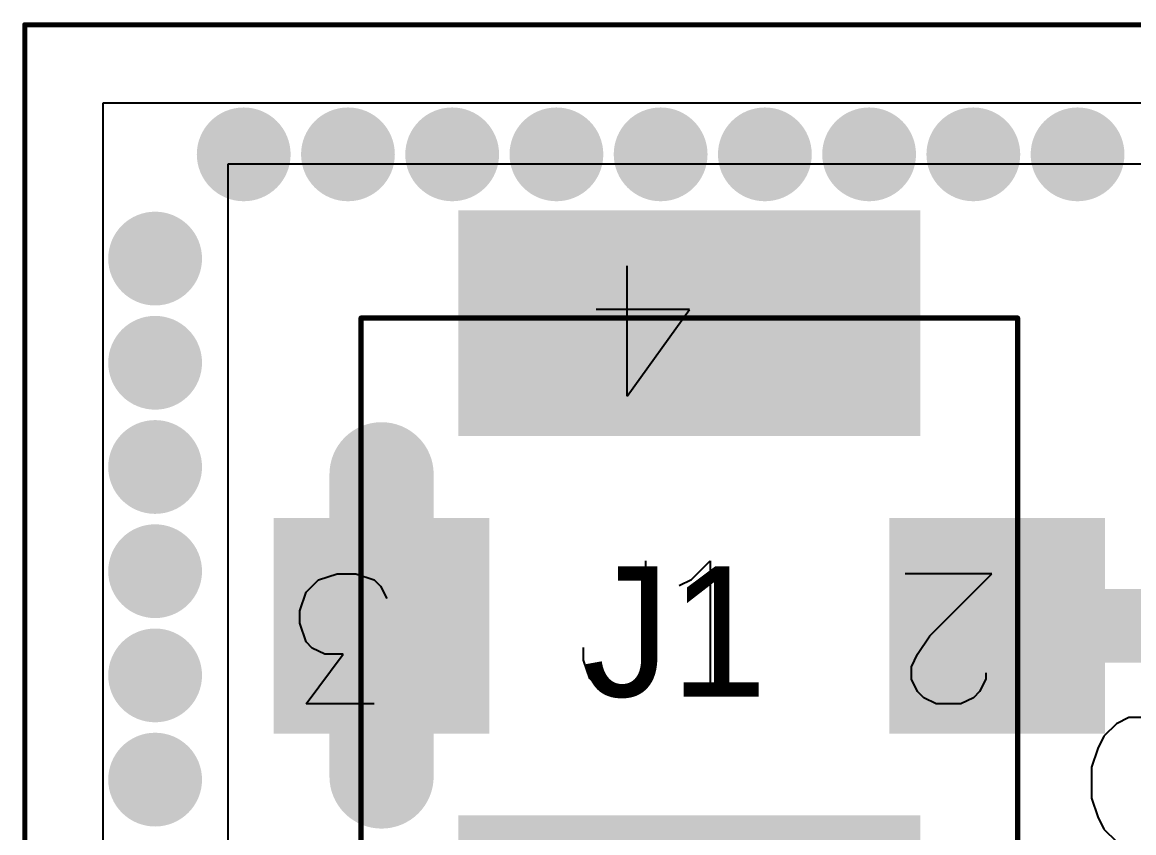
# Model space of a CAD drawing. Header units: millimetres. Extents: x 0 to 559, y 0 to 433.
# Drawn here: x 72.61 to 78.02, y 100.78 to 104.73 of the extents above; entities that cross this region are included whole.
import ezdxf

# ---------------------------------------------------------------- set-up
doc = ezdxf.new("R2010")
doc.units = ezdxf.units.MM
for name, color, linetype in [('BottomLayer', 5, 'Continuous'), ('BottomSolder', 6, 'Continuous'), ('KeepOutLayer', 6, 'Continuous'), ('Mechanical10', 56, 'Continuous'), ('Mechanical12', 56, 'Continuous'), ('Mechanical9', 56, 'Continuous'), ('MidLayer1', 16, 'Continuous'), ('MidLayer2', 76, 'Continuous'), ('MultiLayer', 9, 'Continuous'), ('TopLayer', 1, 'Continuous'), ('TopOverlay', 2, 'Continuous'), ('TopPaste', 8, 'Continuous'), ('TopSolder', 216, 'Continuous'), ('ViaHoleLayer', 16, 'Continuous')]:
    doc.layers.add(name, color=color, linetype=linetype)

# ---------------------------------------------------------------- blocks, each defined once
blk = doc.blocks.new('UFL_SMD_99')
at = {"layer": 'Mechanical10', "const_width": 0.0254}
for points in [[(-1.5001, -1.5999), (-1.5001, 1.5999)], [(0.8001, 1.5999), (-1.5001, 1.5999)], [(1.1001, 1.5999), (0.8001, 1.5999)], [(1.5001, 1.1999), (1.1001, 1.5999)], [(1.5001, -1.5999), (1.5001, 1.1999)], [(1.5001, -1.5999), (-1.5001, -1.5999)]]:
    blk.add_lwpolyline(points, dxfattribs=at)
at = {"layer": 'Mechanical10', "const_width": 0.0127}
for points in [[(-1.5065, 1.5999, 1), (-1.4938, 1.5999, 1)], [(-1.5065, 1.5999, 1), (-1.4938, 1.5999, 1)], [(0.7937, 1.5999, 1), (0.8065, 1.5999, 1)], [(0.7937, 1.5999, 1), (0.8065, 1.5999, 1)], [(1.0937, 1.5999, 1), (1.1064, 1.5999, 1)], [(1.0937, 1.5999, 1), (1.1064, 1.5999, 1)], [(1.4938, 1.1999, 1), (1.5065, 1.1999, 1)], [(1.4938, 1.1999, 1), (1.5065, 1.1999, 1)], [(-1.5065, -1.5999, 1), (-1.4938, -1.5999, 1)], [(-1.5065, -1.5999, 1), (-1.4938, -1.5999, 1)], [(1.4938, -1.5999, 1), (1.5065, -1.5999, 1)], [(1.4938, -1.5999, 1), (1.5065, -1.5999, 1)]]:
    blk.add_lwpolyline(points, format="xyb", close=True, dxfattribs=at)
at = {"layer": 'Mechanical12'}
for p, q in [((2.2499, 2.2499), (-2.2499, 2.2499)), ((-2.2499, 2.2499), (-2.2499, -2.2499)), ((2.2499, -2.2499), (2.2499, 2.2499)), ((-2.2499, -2.2499), (-2.2499, -2.2499)), ((-2.2499, -2.2499), (2.2499, -2.2499))]:
    blk.add_line(p, q, dxfattribs=at)
at = {"layer": 'Mechanical9'}
for p, q in [((0.0483, 1.1727), (-0.254, 1.475)), ((-0.254, 1.475), (-0.254, 1.0517)), ((0.2297, 1.4447), (0.2599, 1.4447)), ((0.2599, 1.4447), (0.3204, 1.4145)), ((0.3204, 1.4145), (0.3506, 1.3843)), ((0.3506, 1.3843), (0.3809, 1.3238)), ((0.3809, 1.3238), (0.3809, 1.2029)), ((0.3809, 1.2029), (0.3506, 1.1424)), ((0.139, 1.1122), (0.0483, 1.1727)), ((0.3506, 1.1424), (0.3204, 1.1122)), ((0.1995, 1.082), (0.139, 1.1122)), ((0.3204, 1.1122), (0.2599, 1.082)), ((0.2599, 1.082), (0.1995, 1.082)), ((-1.1193, -0.3023), (-1.5425, 0)), ((-1.5425, 0), (-1.5425, -0.4535)), ((1.7601, 0), (1.7903, -0.0605)), ((1.7903, -0.0605), (1.881, -0.1512)), ((1.881, -0.1512), (1.2461, -0.1512)), ((-1.1193, -0.3023), (-1.7541, -0.3023)), ((-0.2238, -1.5354), (-0.1935, -1.5052)), ((-0.1935, -1.5052), (-0.1331, -1.475)), ((-0.254, -1.6261), (-0.2238, -1.5354)), ((0.3809, -1.5354), (0.3809, -1.868)), ((-0.254, -1.7168), (-0.254, -1.6261)), ((-0.2238, -1.8075), (-0.254, -1.7168)), ((0.3809, -1.868), (0.139, -1.6866)), ((0.139, -1.6866), (0.139, -1.7773)), ((0.139, -1.7773), (0.1088, -1.8378)), ((-0.1633, -1.868), (-0.2238, -1.8075)), ((0.1088, -1.8378), (0.0785, -1.868)), ((-0.0726, -1.8982), (-0.1633, -1.868)), ((0.0785, -1.868), (-0.0121, -1.8982)), ((-0.0121, -1.8982), (-0.0726, -1.8982))]:
    blk.add_line(p, q, dxfattribs=at)
at = {"layer": 'TopLayer'}
for points in [[(0.5, 1.0001), (0.5, 2.0001), (-0.5, 1.0001), (-0.5, 2.0001)], [(-0.95, -1.0999), (-0.95, 1.0999), (-2, -1.0999), (-2, 1.0999)], [(2, -1.0999), (2, 1.0999), (0.95, -1.0999), (0.95, 1.0999)], [(0.5, -2.0001), (0.5, -1.0001), (-0.5, -2.0001), (-0.5, -1.0001)]]:
    blk.add_solid(points, dxfattribs=at)
at = {"layer": 'TopOverlay'}
for p, q in [((-0.2262, 0.0102), (-0.3169, 0.1009)), ((-0.3169, 0.1009), (0.318, 0.1009)), ((-0.1959, -0.0503), (-0.2262, 0.0102)), ((-0.3169, -0.2136), (0.1669, -0.2136)), ((0.1669, -0.2136), (0.2575, -0.2438)), ((0.2575, -0.2438), (0.2878, -0.274)), ((0.2878, -0.274), (0.318, -0.3345)), ((0.318, -0.3345), (0.318, -0.3949)), ((0.318, -0.3949), (0.2878, -0.4554)), ((0.2575, -0.4856), (0.1669, -0.5159)), ((0.2878, -0.4554), (0.2575, -0.4856)), ((0.1669, -0.5159), (0.1064, -0.5159))]:
    blk.add_line(p, q, dxfattribs=at)
at = {"layer": 'TopPaste'}
for points in [[(0.5, 1.0001), (0.5, 2.0001), (-0.5, 1.0001), (-0.5, 2.0001)], [(-0.95, -1.0999), (-0.95, 1.0999), (-2, -1.0999), (-2, 1.0999)], [(2, -1.0999), (2, 1.0999), (0.95, -1.0999), (0.95, 1.0999)], [(0.5, -2.0001), (0.5, -1.0001), (-0.5, -2.0001), (-0.5, -1.0001)]]:
    blk.add_solid(points, dxfattribs=at)
at = {"layer": 'TopSolder'}
for points in [[(0.5254, 0.9747), (0.5254, 2.0255), (-0.5254, 0.9747), (-0.5254, 2.0255)], [(-0.9246, -1.1253), (-0.9246, 1.1253), (-2.0254, -1.1253), (-2.0254, 1.1253)], [(2.0254, -1.1253), (2.0254, 1.1253), (0.9246, -1.1253), (0.9246, 1.1253)], [(0.5254, -2.0255), (0.5254, -0.9747), (-0.5254, -2.0255), (-0.5254, -0.9747)]]:
    blk.add_solid(points, dxfattribs=at)
blk = doc.blocks.new('C_0402_MOD1_106')
at = {"layer": 'Mechanical10', "const_width": 0.0254}
for points in [[(0.78, 0.3299), (-0.78, 0.3299)], [(-0.78, 0.3299), (-0.78, -0.3299)], [(0.78, 0.3299), (0.78, -0.3299)], [(0.78, -0.3299), (-0.78, -0.3299)]]:
    blk.add_lwpolyline(points, dxfattribs=at)
at = {"layer": 'Mechanical10', "const_width": 0.0127}
for points in [[(-0.7864, 0.3299, 1), (-0.7737, 0.3299, 1)], [(-0.7864, 0.3299, 1), (-0.7737, 0.3299, 1)], [(0.7737, 0.3299, 1), (0.7864, 0.3299, 1)], [(0.7737, 0.3299, 1), (0.7864, 0.3299, 1)], [(-0.7864, -0.3299, 1), (-0.7737, -0.3299, 1)], [(-0.7864, -0.3299, 1), (-0.7737, -0.3299, 1)], [(0.7737, -0.3299, 1), (0.7864, -0.3299, 1)], [(0.7737, -0.3299, 1), (0.7864, -0.3299, 1)]]:
    blk.add_lwpolyline(points, format="xyb", close=True, dxfattribs=at)
at = {"layer": 'Mechanical12'}
for p, q in [((0.78, 0.3299), (-0.78, 0.3299)), ((-0.78, 0.3299), (-0.78, -0.3299)), ((0.78, -0.3299), (0.78, 0.3299)), ((-0.78, -0.3299), (-0.78, -0.3299)), ((-0.78, -0.3299), (0.78, -0.3299))]:
    blk.add_line(p, q, dxfattribs=at)
at = {"layer": 'Mechanical9'}
for p, q in [((-0.7041, 0), (-1.1273, 0)), ((-1.0064, -0.3023), (-0.7041, 0)), ((0.0449, -0.6349), (0.0449, 0)), ((-1.0669, -0.393), (-1.0064, -0.3023)), ((-1.0971, -0.4535), (-1.0669, -0.393)), ((-1.0971, -0.5139), (-1.0971, -0.4535)), ((-0.7343, -0.4837), (-0.7343, -0.5139)), ((-1.0669, -0.5744), (-1.0971, -0.5139)), ((-0.7343, -0.5139), (-0.7646, -0.5744)), ((0.1961, -0.5139), (0.1356, -0.5442)), ((-1.0366, -0.6046), (-1.0669, -0.5744)), ((-0.7646, -0.5744), (-0.7948, -0.6046)), ((0.1356, -0.5442), (0.0449, -0.6349)), ((-0.9762, -0.6349), (-1.0366, -0.6046)), ((-0.8552, -0.6349), (-0.9762, -0.6349)), ((-0.7948, -0.6046), (-0.8552, -0.6349))]:
    blk.add_line(p, q, dxfattribs=at)
at = {"layer": 'TopLayer'}
for points in [[(-0.1201, 0.3299), (-0.78, 0.3299), (-0.1201, -0.3299), (-0.78, -0.3299)], [(0.78, 0.3299), (0.1201, 0.3299), (0.78, -0.3299), (0.1201, -0.3299)]]:
    blk.add_solid(points, dxfattribs=at)
at = {"layer": 'TopOverlay'}
for p, q in [((-0.3644, -1.6302), (-0.2737, -1.5999)), ((-0.2737, -1.5999), (-0.1831, -1.5999)), ((-0.1831, -1.5999), (-0.0924, -1.6302)), ((0.2976, -1.5999), (0.2372, -1.6302)), ((0.4186, -1.5999), (0.2976, -1.5999)), ((0.479, -1.6302), (0.4186, -1.5999)), ((-0.4249, -1.6906), (-0.3644, -1.6302)), ((-0.0924, -1.6302), (-0.0621, -1.6604)), ((-0.0621, -1.6604), (-0.0319, -1.7209)), ((0.2372, -1.6302), (0.1767, -1.6906)), ((0.5395, -1.6906), (0.479, -1.6302)), ((-0.4551, -1.7813), (-0.4249, -1.6906)), ((0.1767, -1.6906), (0.1465, -1.7511)), ((0.5697, -1.7511), (0.5395, -1.6906)), ((-0.4551, -1.8418), (-0.4551, -1.7813)), ((0.5999, -1.8418), (0.5697, -1.7511)), ((-0.4249, -1.9325), (-0.4551, -1.8418)), ((0.5999, -1.993), (0.5999, -1.8418)), ((-0.3947, -1.9627), (-0.4249, -1.9325)), ((-0.4249, -2.2348), (-0.2435, -1.993)), ((-0.3342, -1.993), (-0.3947, -1.9627)), ((-0.2435, -1.993), (-0.3342, -1.993)), ((0.5697, -2.0837), (0.5999, -1.993)), ((0.1465, -2.0837), (0.1767, -2.1441)), ((0.5395, -2.1441), (0.5697, -2.0837)), ((0.1767, -2.1441), (0.2372, -2.2046)), ((0.479, -2.2046), (0.5395, -2.1441)), ((0.2372, -2.2046), (0.2976, -2.2348)), ((0.4186, -2.2348), (0.479, -2.2046)), ((-0.0924, -2.2348), (-0.4249, -2.2348)), ((0.2976, -2.2348), (0.4186, -2.2348))]:
    blk.add_line(p, q, dxfattribs=at)
at = {"layer": 'TopPaste'}
for points in [[(-0.1201, 0.3299), (-0.78, 0.3299), (-0.1201, -0.3299), (-0.78, -0.3299)], [(0.78, 0.3299), (0.1201, 0.3299), (0.78, -0.3299), (0.1201, -0.3299)]]:
    blk.add_solid(points, dxfattribs=at)
at = {"layer": 'TopSolder'}
for points in [[(-0.0947, 0.3553), (-0.8054, 0.3553), (-0.0947, -0.3553), (-0.8054, -0.3553)], [(0.8054, 0.3553), (0.0947, 0.3553), (0.8054, -0.3553), (0.0947, -0.3553)]]:
    blk.add_solid(points, dxfattribs=at)

msp = doc.modelspace()

# ---------------------------------------------------------------- linework, layer by layer
at = {"layer": 'BottomLayer'}
for p, q in [((72.9996, 97.2177), (72.9996, 104.3376)), ((72.9996, 104.3376), (83.6498, 104.3376))]:
    msp.add_line(p, q, dxfattribs=at)
at = {"layer": 'BottomLayer', "const_width": 0.2032}
for points in [[(73.5833, 104.0872, 1), (73.7865, 104.0872, 1)], [(74.0913, 104.0872, 1), (74.2945, 104.0872, 1)], [(74.5993, 104.0872, 1), (74.8025, 104.0872, 1)], [(75.1073, 104.0872, 1), (75.3105, 104.0872, 1)], [(75.6153, 104.0872, 1), (75.8185, 104.0872, 1)], [(76.1233, 104.0872, 1), (76.3265, 104.0872, 1)], [(76.6313, 104.0872, 1), (76.8345, 104.0872, 1)], [(77.1393, 104.0872, 1), (77.3425, 104.0872, 1)], [(77.6473, 104.0872, 1), (77.8505, 104.0872, 1)], [(73.1515, 103.5792, 1), (73.3547, 103.5792, 1)], [(75.1223, 103.2482, 1), (75.3255, 103.2482, 1)], [(75.7827, 103.2482, 1), (75.9859, 103.2482, 1)], [(76.4431, 103.2482, 1), (76.6463, 103.2482, 1)], [(73.1515, 103.0712, 1), (73.3547, 103.0712, 1)], [(73.1515, 102.5632, 1), (73.3547, 102.5632, 1)], [(74.2551, 102.5276, 1), (74.4583, 102.5276, 1)], [(73.1515, 102.0552, 1), (73.3547, 102.0552, 1)], [(73.1515, 101.5472, 1), (73.3547, 101.5472, 1)], [(74.2551, 101.0544, 1), (74.4583, 101.0544, 1)], [(73.1515, 101.0392, 1), (73.3547, 101.0392, 1)]]:
    msp.add_lwpolyline(points, format="xyb", close=True, dxfattribs=at)
at = {"layer": 'BottomSolder', "const_width": 0.2286}
for points in [[(73.5706, 104.0872, 1), (73.7992, 104.0872, 1)], [(74.0786, 104.0872, 1), (74.3072, 104.0872, 1)], [(74.5866, 104.0872, 1), (74.8152, 104.0872, 1)], [(75.0946, 104.0872, 1), (75.3232, 104.0872, 1)], [(75.6026, 104.0872, 1), (75.8312, 104.0872, 1)], [(76.1106, 104.0872, 1), (76.3392, 104.0872, 1)], [(76.6186, 104.0872, 1), (76.8472, 104.0872, 1)], [(77.1266, 104.0872, 1), (77.3552, 104.0872, 1)], [(77.6346, 104.0872, 1), (77.8632, 104.0872, 1)], [(73.1388, 103.5792, 1), (73.3674, 103.5792, 1)], [(75.1096, 103.2482, 1), (75.3382, 103.2482, 1)], [(75.77, 103.2482, 1), (75.9986, 103.2482, 1)], [(76.4304, 103.2482, 1), (76.659, 103.2482, 1)], [(73.1388, 103.0712, 1), (73.3674, 103.0712, 1)], [(73.1388, 102.5632, 1), (73.3674, 102.5632, 1)], [(74.2424, 102.5276, 1), (74.471, 102.5276, 1)], [(73.1388, 102.0552, 1), (73.3674, 102.0552, 1)], [(73.1388, 101.5472, 1), (73.3674, 101.5472, 1)], [(73.1388, 101.0392, 1), (73.3674, 101.0392, 1)], [(74.2424, 101.0544, 1), (74.471, 101.0544, 1)]]:
    msp.add_lwpolyline(points, format="xyb", close=True, dxfattribs=at)
at = {"layer": 'KeepOutLayer', "const_width": 0.0254}
for points in [[(72.6181, 104.7186), (76.821, 104.7186)], [(72.6181, 89.7108), (72.6181, 104.7186)], [(76.821, 104.7186), (99.2604, 104.7186)]]:
    msp.add_lwpolyline(points, dxfattribs=at)
at = {"layer": 'KeepOutLayer', "const_width": 0.0127}
for points in [[(72.6117, 104.7186, 1), (72.6244, 104.7186, 1)], [(72.6117, 104.7186, 1), (72.6244, 104.7186, 1)], [(76.8147, 104.7186, 1), (76.8274, 104.7186, 1)], [(76.8147, 104.7186, 1), (76.8274, 104.7186, 1)]]:
    msp.add_lwpolyline(points, format="xyb", close=True, dxfattribs=at)
at = {"layer": 'MidLayer1'}
for p, q in [((72.9996, 97.2177), (72.9996, 104.3376)), ((72.9996, 104.3376), (83.7364, 104.3376))]:
    msp.add_line(p, q, dxfattribs=at)
at = {"layer": 'MidLayer1', "const_width": 0.2032}
for points in [[(73.5833, 104.0872, 1), (73.7865, 104.0872, 1)], [(74.0913, 104.0872, 1), (74.2945, 104.0872, 1)], [(74.5993, 104.0872, 1), (74.8025, 104.0872, 1)], [(75.1073, 104.0872, 1), (75.3105, 104.0872, 1)], [(75.6153, 104.0872, 1), (75.8185, 104.0872, 1)], [(76.1233, 104.0872, 1), (76.3265, 104.0872, 1)], [(76.6313, 104.0872, 1), (76.8345, 104.0872, 1)], [(77.1393, 104.0872, 1), (77.3425, 104.0872, 1)], [(77.6473, 104.0872, 1), (77.8505, 104.0872, 1)], [(73.1515, 103.5792, 1), (73.3547, 103.5792, 1)], [(75.1223, 103.2482, 1), (75.3255, 103.2482, 1)], [(75.7827, 103.2482, 1), (75.9859, 103.2482, 1)], [(76.4431, 103.2482, 1), (76.6463, 103.2482, 1)], [(73.1515, 103.0712, 1), (73.3547, 103.0712, 1)], [(73.1515, 102.5632, 1), (73.3547, 102.5632, 1)], [(74.2551, 102.5276, 1), (74.4583, 102.5276, 1)], [(73.1515, 102.0552, 1), (73.3547, 102.0552, 1)], [(73.1515, 101.5472, 1), (73.3547, 101.5472, 1)], [(74.2551, 101.0544, 1), (74.4583, 101.0544, 1)], [(73.1515, 101.0392, 1), (73.3547, 101.0392, 1)]]:
    msp.add_lwpolyline(points, format="xyb", close=True, dxfattribs=at)
at = {"layer": 'MidLayer2'}
for p, q in [((72.9999, 97.2177), (72.9999, 104.3376)), ((72.9999, 104.3376), (83.7364, 104.3376))]:
    msp.add_line(p, q, dxfattribs=at)
at = {"layer": 'MidLayer2', "const_width": 0.2032}
for points in [[(73.5833, 104.0872, 1), (73.7865, 104.0872, 1)], [(74.0913, 104.0872, 1), (74.2945, 104.0872, 1)], [(74.5993, 104.0872, 1), (74.8025, 104.0872, 1)], [(75.1073, 104.0872, 1), (75.3105, 104.0872, 1)], [(75.6153, 104.0872, 1), (75.8185, 104.0872, 1)], [(76.1233, 104.0872, 1), (76.3265, 104.0872, 1)], [(76.6313, 104.0872, 1), (76.8345, 104.0872, 1)], [(77.1393, 104.0872, 1), (77.3425, 104.0872, 1)], [(77.6473, 104.0872, 1), (77.8505, 104.0872, 1)], [(73.1515, 103.5792, 1), (73.3547, 103.5792, 1)], [(75.1223, 103.2482, 1), (75.3255, 103.2482, 1)], [(75.7827, 103.2482, 1), (75.9859, 103.2482, 1)], [(76.4431, 103.2482, 1), (76.6463, 103.2482, 1)], [(73.1515, 103.0712, 1), (73.3547, 103.0712, 1)], [(73.1515, 102.5632, 1), (73.3547, 102.5632, 1)], [(74.2551, 102.5276, 1), (74.4583, 102.5276, 1)], [(73.1515, 102.0552, 1), (73.3547, 102.0552, 1)], [(73.1515, 101.5472, 1), (73.3547, 101.5472, 1)], [(74.2551, 101.0544, 1), (74.4583, 101.0544, 1)], [(73.1515, 101.0392, 1), (73.3547, 101.0392, 1)]]:
    msp.add_lwpolyline(points, format="xyb", close=True, dxfattribs=at)
at = {"layer": 'MultiLayer', "const_width": 0.2032}
for points in [[(73.5833, 104.0872, 1), (73.7865, 104.0872, 1)], [(74.0913, 104.0872, 1), (74.2945, 104.0872, 1)], [(74.5993, 104.0872, 1), (74.8025, 104.0872, 1)], [(75.1073, 104.0872, 1), (75.3105, 104.0872, 1)], [(75.6153, 104.0872, 1), (75.8185, 104.0872, 1)], [(76.1233, 104.0872, 1), (76.3265, 104.0872, 1)], [(76.6313, 104.0872, 1), (76.8345, 104.0872, 1)], [(77.1393, 104.0872, 1), (77.3425, 104.0872, 1)], [(77.6473, 104.0872, 1), (77.8505, 104.0872, 1)], [(73.1515, 103.5792, 1), (73.3547, 103.5792, 1)], [(75.1223, 103.2482, 1), (75.3255, 103.2482, 1)], [(75.7827, 103.2482, 1), (75.9859, 103.2482, 1)], [(76.4431, 103.2482, 1), (76.6463, 103.2482, 1)], [(73.1515, 103.0712, 1), (73.3547, 103.0712, 1)], [(73.1515, 102.5632, 1), (73.3547, 102.5632, 1)], [(74.2551, 102.5276, 1), (74.4583, 102.5276, 1)], [(73.1515, 102.0552, 1), (73.3547, 102.0552, 1)], [(73.1515, 101.5472, 1), (73.3547, 101.5472, 1)], [(74.2551, 101.0544, 1), (74.4583, 101.0544, 1)], [(73.1515, 101.0392, 1), (73.3547, 101.0392, 1)]]:
    msp.add_lwpolyline(points, format="xyb", close=True, dxfattribs=at)
at = {"layer": 'TopLayer'}
for points, const_width in [([(73.5833, 104.0872, 1), (73.7865, 104.0872, 1)], 0.2032), ([(74.0913, 104.0872, 1), (74.2945, 104.0872, 1)], 0.2032), ([(74.5993, 104.0872, 1), (74.8025, 104.0872, 1)], 0.2032), ([(75.1073, 104.0872, 1), (75.3105, 104.0872, 1)], 0.2032), ([(75.6153, 104.0872, 1), (75.8185, 104.0872, 1)], 0.2032), ([(76.1233, 104.0872, 1), (76.3265, 104.0872, 1)], 0.2032), ([(76.6313, 104.0872, 1), (76.8345, 104.0872, 1)], 0.2032), ([(77.1393, 104.0872, 1), (77.3425, 104.0872, 1)], 0.2032), ([(77.6473, 104.0872, 1), (77.8505, 104.0872, 1)], 0.2032), ([(73.1515, 103.5792, 1), (73.3547, 103.5792, 1)], 0.2032), ([(75.1223, 103.2482, 1), (75.3255, 103.2482, 1)], 0.2032), ([(75.7827, 103.2482, 1), (75.9859, 103.2482, 1)], 0.2032), ([(76.4431, 103.2482, 1), (76.6463, 103.2482, 1)], 0.2032), ([(73.1515, 103.0712, 1), (73.3547, 103.0712, 1)], 0.2032), ([(74.2297, 102.5276, 1), (74.4837, 102.5276, 1)], 0.254), ([(73.1515, 102.5632, 1), (73.3547, 102.5632, 1)], 0.2032), ([(74.2551, 102.5276, 1), (74.4583, 102.5276, 1)], 0.2032), ([(73.1515, 102.0552, 1), (73.3547, 102.0552, 1)], 0.2032), ([(74.2297, 101.789, 1), (74.4837, 101.789, 1)], 0.254), ([(74.2297, 101.789, 1), (74.4837, 101.789, 1)], 0.254), ([(77.2675, 101.789, 1), (77.4464, 101.789, 1)], 0.1789), ([(73.1515, 101.5472, 1), (73.3547, 101.5472, 1)], 0.2032), ([(74.2297, 101.0544, 1), (74.4837, 101.0544, 1)], 0.254), ([(74.2551, 101.0544, 1), (74.4583, 101.0544, 1)], 0.2032), ([(73.1515, 101.0392, 1), (73.3547, 101.0392, 1)], 0.2032)]:
    msp.add_lwpolyline(points, format="xyb", close=True, dxfattribs=dict(at, const_width=const_width))
for points, const_width in [([(74.3567, 101.789), (74.3567, 102.5276)], 0.508), ([(74.3567, 101.0544), (74.3567, 101.789)], 0.508), ([(77.357, 101.789), (78.4347, 101.789)], 0.3579)]:
    msp.add_lwpolyline(points, dxfattribs=dict(at, const_width=const_width))
at = {"layer": 'TopSolder', "const_width": 0.2286}
for points in [[(73.5706, 104.0872, 1), (73.7992, 104.0872, 1)], [(74.0786, 104.0872, 1), (74.3072, 104.0872, 1)], [(74.5866, 104.0872, 1), (74.8152, 104.0872, 1)], [(75.0946, 104.0872, 1), (75.3232, 104.0872, 1)], [(75.6026, 104.0872, 1), (75.8312, 104.0872, 1)], [(76.1106, 104.0872, 1), (76.3392, 104.0872, 1)], [(76.6186, 104.0872, 1), (76.8472, 104.0872, 1)], [(77.1266, 104.0872, 1), (77.3552, 104.0872, 1)], [(77.6346, 104.0872, 1), (77.8632, 104.0872, 1)], [(73.1388, 103.5792, 1), (73.3674, 103.5792, 1)], [(75.1096, 103.2482, 1), (75.3382, 103.2482, 1)], [(75.77, 103.2482, 1), (75.9986, 103.2482, 1)], [(76.4304, 103.2482, 1), (76.659, 103.2482, 1)], [(73.1388, 103.0712, 1), (73.3674, 103.0712, 1)], [(73.1388, 102.5632, 1), (73.3674, 102.5632, 1)], [(74.2424, 102.5276, 1), (74.471, 102.5276, 1)], [(73.1388, 102.0552, 1), (73.3674, 102.0552, 1)], [(73.1388, 101.5472, 1), (73.3674, 101.5472, 1)], [(73.1388, 101.0392, 1), (73.3674, 101.0392, 1)], [(74.2424, 101.0544, 1), (74.471, 101.0544, 1)]]:
    msp.add_lwpolyline(points, format="xyb", close=True, dxfattribs=at)
at = {"layer": 'ViaHoleLayer', "const_width": 0.1016}
for points in [[(73.6341, 104.0872, 1), (73.7357, 104.0872, 1)], [(74.1421, 104.0872, 1), (74.2437, 104.0872, 1)], [(74.6501, 104.0872, 1), (74.7517, 104.0872, 1)], [(75.1581, 104.0872, 1), (75.2597, 104.0872, 1)], [(75.6661, 104.0872, 1), (75.7677, 104.0872, 1)], [(76.1741, 104.0872, 1), (76.2757, 104.0872, 1)], [(76.6821, 104.0872, 1), (76.7837, 104.0872, 1)], [(77.1901, 104.0872, 1), (77.2917, 104.0872, 1)], [(77.6981, 104.0872, 1), (77.7997, 104.0872, 1)], [(73.2023, 103.5792, 1), (73.3039, 103.5792, 1)], [(75.1731, 103.2482, 1), (75.2747, 103.2482, 1)], [(75.8335, 103.2482, 1), (75.9351, 103.2482, 1)], [(76.4939, 103.2482, 1), (76.5955, 103.2482, 1)], [(73.2023, 103.0712, 1), (73.3039, 103.0712, 1)], [(73.2023, 102.5632, 1), (73.3039, 102.5632, 1)], [(74.3059, 102.5276, 1), (74.4075, 102.5276, 1)], [(73.2023, 102.0552, 1), (73.3039, 102.0552, 1)], [(73.2023, 101.5472, 1), (73.3039, 101.5472, 1)], [(74.3059, 101.0544, 1), (74.4075, 101.0544, 1)], [(73.2023, 101.0392, 1), (73.3039, 101.0392, 1)]]:
    msp.add_lwpolyline(points, format="xyb", close=True, dxfattribs=at)

# ---------------------------------------------------------------- block references
for name, p, rotation in [('UFL_SMD_99', (75.8568, 101.789), 270), ('C_0402_MOD1_106', (78.4172, 99.1072), 180)]:
    msp.add_blockref(name, p, dxfattribs=dict(rotation=rotation))

# ---------------------------------------------------------------- texts
at = {"layer": 'Mechanical10'}
msp.add_text('J1', height=0.635, dxfattribs=at).set_placement((75.3392, 101.4443))

doc.saveas('drawing.dxf')
